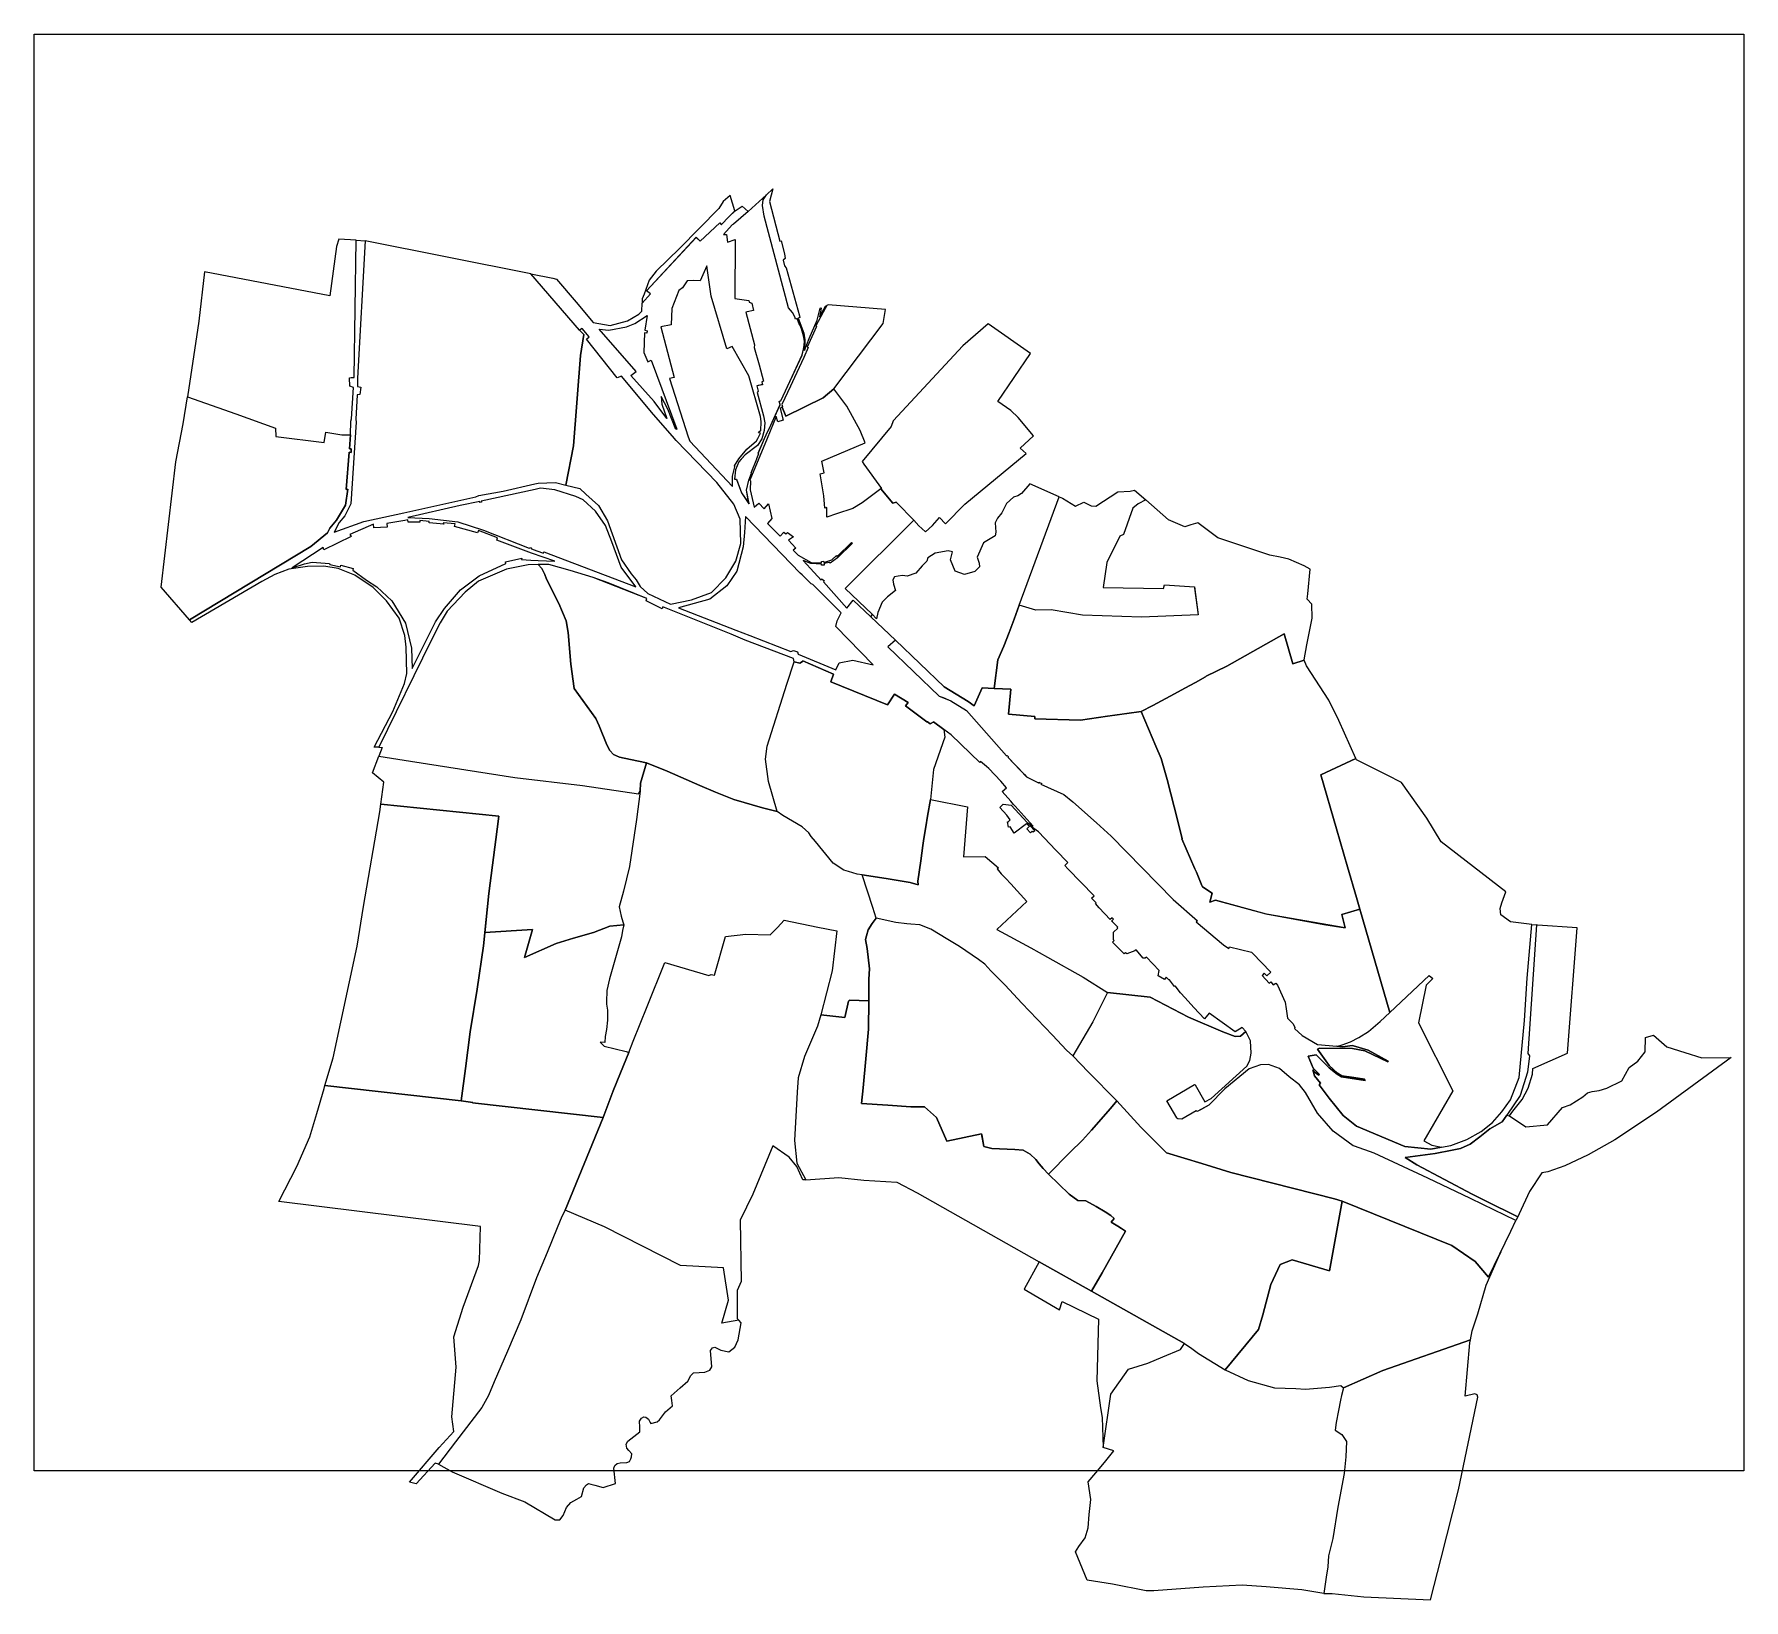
# Model space of a CAD drawing. Header units: metres. Extents: x 2741236 to 2758681, y 6618748 to 6634724.
import ezdxf

# ---------------------------------------------------------------- set-up
doc = ezdxf.new("R2010")
doc.units = ezdxf.units.M
doc.header["$MEASUREMENT"] = 0
doc.layers.add('район', color=6, linetype='Continuous')
picture_1 = doc.add_image_def('image1.jpg', size_in_pixel=(3656, 3072))

msp = doc.modelspace()

# ---------------------------------------------------------------- linework, layer by layer
at = {"layer": 'район', "color": 5}
for points in [[(2748387, 6632922), (2748460, 6632968), (2748520, 6632914), (2748372, 6632785), (2748357, 6632779), (2748270, 6632680), (2748301, 6632679), (2748311, 6632603), (2748387, 6632630), (2748385, 6632026), (2748529, 6632007), (2748533, 6631988), (2748558, 6631979), (2748577, 6631904), (2748512, 6631891), (2748497, 6631887), (2748585, 6631555), (2748581, 6631527), (2748632, 6631350), (2748635, 6631349), (2748679, 6631183), (2748660, 6631177), (2748668, 6631148), (2748609, 6631135), (2748622, 6631081), (2748613, 6631068), (2748678, 6630829), (2748690, 6630759), (2748685, 6630681), (2748661, 6630593), (2748617, 6630527), (2748491, 6630432), (2748425, 6630360), (2748392, 6630278), (2748383, 6630183), (2748402, 6630182), (2748452, 6630045), (2748530, 6629932), (2748505, 6630072), (2748527, 6630173), (2748554, 6630246), (2748553, 6630248), (2748609, 6630390), (2748608, 6630394), (2748631, 6630446), (2748622, 6630447), (2748689, 6630599), (2748722, 6630673), (2748736, 6630696), (2748848, 6630944), (2748839, 6630980), (2748855, 6630983), (2748970, 6631231), (2749073, 6631451), (2749087, 6631510), (2749093, 6631549), (2749097, 6631590), (2749090, 6631628), (2749080, 6631670), (2749065, 6631717), (2749047, 6631758), (2749045, 6631757), (2749022, 6631822), (2749004, 6631816), (2748999, 6631838), (2748975, 6631884), (2748934, 6631932), (2748684, 6632867), (2748669, 6632976), (2748675, 6633035), (2748707, 6633086), (2748772, 6633145), (2748739, 6633017), (2748844, 6632610), (2748858, 6632615), (2748893, 6632482), (2748891, 6632481), (2748900, 6632435), (2748877, 6632417), (2748892, 6632359), (2748908, 6632340), (2749044, 6631850), (2749049, 6631832), (2749031, 6631825), (2749089, 6631672), (2749100, 6631604), (2749097, 6631495), (2749145, 6631620), (2749224, 6631804), (2749249, 6631900), (2749256, 6631929), (2749265, 6631933), (2749261, 6631906), (2749250, 6631841), (2749292, 6631918), (2749310, 6631950), (2749324, 6631956), (2749307, 6631924), (2749287, 6631886), (2749211, 6631747), (2749219, 6631741), (2749124, 6631531), (2749132, 6631525), (2749089, 6631426), (2748993, 6631219), (2748952, 6631132), (2748865, 6630945), (2748873, 6630921), (2748868, 6630917), (2748847, 6630905), (2748880, 6630785), (2748823, 6630768), (2748808, 6630822), (2748714, 6630598), (2748537, 6630172), (2748545, 6630167), (2748540, 6630074), (2748583, 6629897), (2748630, 6629938), (2748685, 6629881), (2748729, 6629931), (2748764, 6629781), (2748717, 6629732), (2748848, 6629603), (2748884, 6629643), (2748905, 6629624), (2748924, 6629638), (2748983, 6629595), (2748934, 6629562), (2749006, 6629478), (2748982, 6629457), (2749031, 6629406), (2749165, 6629334), (2749269, 6629330), (2749268, 6629343), (2749290, 6629347), (2749294, 6629334), (2749376, 6629360), (2749422, 6629404), (2749431, 6629395), (2749577, 6629536), (2749587, 6629529), (2749432, 6629381), (2749357, 6629327), (2749348, 6629333), (2749296, 6629321), (2749298, 6629306), (2749271, 6629307), (2749271, 6629315), (2749161, 6629321), (2749081, 6629353), (2749156, 6629272), (2749265, 6629154), (2749270, 6629167), (2749297, 6629150), (2749290, 6629135), (2749527, 6628868), (2749594, 6628948), (2749773, 6628779), (2750026, 6628539), (2749947, 6628471), (2750471, 6627970), (2750590, 6627922), (2750750, 6627821), (2751158, 6627360), (2751164, 6627365), (2751176, 6627351), (2751171, 6627346), (2751341, 6627168), (2751362, 6627147), (2751489, 6627080), (2751488, 6627093), (2751519, 6627079), (2751509, 6627070), (2751743, 6626965), (2751834, 6626890), (2752075, 6626676), (2752226, 6626541), (2752857, 6625894), (2753107, 6625676), (2753094, 6625667), (2753372, 6625432), (2753427, 6625394), (2753432, 6625410), (2753657, 6625355), (2753669, 6625347), (2753853, 6625153), (2753815, 6625115), (2753785, 6625142), (2753765, 6625119), (2753836, 6625039), (2753854, 6625055), (2753877, 6625023), (2753905, 6625042), (2753921, 6625021), (2754001, 6624846), (2754011, 6624778), (2754024, 6624683), (2754084, 6624627), (2754101, 6624588), (2754095, 6624577), (2754175, 6624506), (2754331, 6624415), (2754528, 6624398), (2754588, 6624392), (2754684, 6624404), (2754697, 6624400), (2754847, 6624358), (2755052, 6624246), (2755048, 6624237), (2754814, 6624349), (2754687, 6624375), (2754350, 6624377), (2754329, 6624367), (2754450, 6624201), (2754536, 6624121), (2754578, 6624096), (2754701, 6624077), (2754811, 6624060), (2754816, 6624048), (2754701, 6624066), (2754574, 6624086), (2754531, 6624111), (2754450, 6624177), (2754317, 6624308), (2754236, 6624297), (2754288, 6624173), (2754349, 6624111), (2754345, 6624103), (2754298, 6624134), (2754283, 6624156), (2754300, 6624095), (2754362, 6624019), (2754346, 6624004), (2754451, 6623867), (2754591, 6623689), (2754707, 6623599), (2754730, 6623581), (2755221, 6623373), (2755488, 6623346), (2755595, 6623367), (2755690, 6623385), (2755853, 6623446), (2756001, 6623527), (2756117, 6623618), (2756210, 6623729), (2756300, 6623851), (2756390, 6624079), (2756442, 6624661), (2756469, 6625093), (2756518, 6625640), (2756567, 6625634), (2756478, 6624324), (2756495, 6624299), (2756475, 6624133), (2756400, 6623894), (2756262, 6623695), (2756214, 6623625), (2756088, 6623555), (2755988, 6623474), (2755890, 6623396), (2755790, 6623354), (2755705, 6623335), (2755533, 6623301), (2755225, 6623263), (2755345, 6623187), (2755910, 6622886), (2756039, 6622822), (2756375, 6622657), (2756356, 6622619), (2756019, 6622781), (2755891, 6622844), (2755455, 6623051), (2754909, 6623306), (2754709, 6623377), (2754696, 6623381), (2754491, 6623531), (2754331, 6623713), (2754208, 6623925), (2754147, 6624002), (2754043, 6624085), (2753942, 6624171), (2753829, 6624211), (2753750, 6624208), (2753634, 6624165), (2753386, 6623963), (2753223, 6623794), (2753102, 6623731), (2753092, 6623736), (2752947, 6623652), (2752904, 6623656), (2752894, 6623662), (2752894, 6623665), (2752792, 6623840), (2753074, 6624006), (2753083, 6624003), (2753182, 6623830), (2753246, 6623863), (2753609, 6624193), (2753640, 6624252), (2753654, 6624326), (2753648, 6624453), (2753603, 6624541), (2753598, 6624546), (2753562, 6624588), (2753562, 6624588), (2753490, 6624545), (2753225, 6624733), (2753177, 6624676), (2753070, 6624792), (2752979, 6624892), (2752933, 6624942), (2752877, 6625013), (2752871, 6625008), (2752819, 6625075), (2752813, 6625073), (2752786, 6625100), (2752769, 6625078), (2752704, 6625114), (2752716, 6625170), (2752586, 6625307), (2752571, 6625294), (2752552, 6625297), (2752480, 6625380), (2752466, 6625369), (2752384, 6625341), (2752373, 6625351), (2752358, 6625339), (2752240, 6625459), (2752257, 6625475), (2752250, 6625482), (2752248, 6625560), (2752293, 6625600), (2752287, 6625607), (2752292, 6625611), (2752238, 6625666), (2752227, 6625673), (2752248, 6625692), (2752234, 6625707), (2752215, 6625690), (2752104, 6625809), (2752064, 6625853), (2752072, 6625861), (2752025, 6625907), (2752052, 6625931), (2751784, 6626206), (2751752, 6626241), (2751782, 6626270), (2751660, 6626399), (2751485, 6626584), (2751400, 6626646), (2751446, 6626596), (2751428, 6626580), (2751419, 6626592), (2751401, 6626574), (2751364, 6626614), (2751392, 6626644), (2751362, 6626665), (2751237, 6626572), (2751194, 6626634), (2751178, 6626633), (2751166, 6626688), (2751173, 6626688), (2751196, 6626706), (2751160, 6626753), (2751162, 6626755), (2751090, 6626832), (2751123, 6626866), (2751206, 6626855), (2751368, 6626681), (2751431, 6626643), (2751244, 6626847), (2751230, 6626862), (2751203, 6626898), (2751113, 6626995), (2751156, 6627032), (2751101, 6627103), (2750976, 6627231), (2750954, 6627250), (2750892, 6627301), (2750885, 6627293), (2750593, 6627575), (2750519, 6627630), (2750414, 6627707), (2750408, 6627702), (2750380, 6627688), (2750350, 6627707), (2750344, 6627707), (2750128, 6627869), (2750155, 6627905), (2750016, 6627989), (2749943, 6627882), (2749366, 6628116), (2749392, 6628192), (2749078, 6628329), (2749074, 6628322), (2749050, 6628304), (2748992, 6628320), (2748992, 6628320), (2748983, 6628354), (2748492, 6628541), (2748348, 6628600), (2747650, 6628880), (2747642, 6628859), (2747480, 6628940), (2747487, 6628967), (2747094, 6629126), (2746938, 6629180), (2746704, 6629250), (2746486, 6629314), (2746429, 6629313), (2746275, 6629309), (2746054, 6629264), (2745771, 6629141), (2745633, 6629029), (2745451, 6628837), (2745378, 6628717), (2745288, 6628536), (2744751, 6627447), (2744704, 6627449), (2744895, 6627813), (2745016, 6628097), (2745038, 6628200), (2745032, 6628469), (2745018, 6628587), (2744960, 6628765), (2744830, 6628943), (2744695, 6629077), (2744509, 6629203), (2744339, 6629271), (2744192, 6629294), (2744024, 6629292), (2743835, 6629264), (2743690, 6629209), (2743559, 6629140), (2742843, 6628720), (2742820, 6628747), (2744059, 6629496), (2744228, 6629636), (2744253, 6629684), (2744320, 6629766), (2744412, 6629918), (2744435, 6630080), (2744419, 6630077), (2744450, 6630460), (2744469, 6630456), (2744469, 6630492), (2744454, 6630493), (2744463, 6630637), (2744468, 6630775), (2744474, 6630799), (2744495, 6631120), (2744455, 6631132), (2744453, 6631216), (2744469, 6631219), (2744502, 6631219), (2744520, 6632621), (2744613, 6632615), (2744536, 6631215), (2744535, 6631128), (2744568, 6631123), (2744557, 6631047), (2744531, 6631044), (2744519, 6630795), (2744522, 6630765), (2744468, 6629933), (2744407, 6629809), (2744349, 6629741), (2744298, 6629641), (2744599, 6629752), (2745006, 6629841), (2745743, 6630003), (2745773, 6630016), (2746020, 6630061), (2746346, 6630134), (2746378, 6630141), (2746556, 6630148), (2746661, 6630122), (2746803, 6630087), (2746865, 6630031), (2746995, 6629914), (2747087, 6629758), (2747230, 6629361), (2747327, 6629218), (2747379, 6629155), (2747420, 6629089), (2747497, 6629016), (2747728, 6628907), (2747943, 6628952), (2748148, 6629026), (2748293, 6629178), (2748397, 6629348), (2748446, 6629528), (2748438, 6629776), (2748376, 6629928), (2748202, 6630148), (2747788, 6630578), (2747750, 6630621), (2747556, 6630844), (2747228, 6631235), (2747185, 6631216), (2746870, 6631612), (2746900, 6631635), (2746828, 6631719), (2746800, 6631702), (2746303, 6632278), (2746528, 6632234), (2746565, 6632225), (2746766, 6631988), (2746941, 6631783), (2747113, 6631750), (2747290, 6631798), (2747406, 6631866), (2747435, 6631899), (2747440, 6631980), (2747524, 6632074), (2747485, 6632105), (2747990, 6632651), (2748030, 6632611), (2748233, 6632799), (2748249, 6632781), (2748324, 6632860), (2748387, 6632922)], [(2752578, 6629971), (2752501, 6629933), (2752446, 6629887), (2752352, 6629618), (2752315, 6629603), (2752181, 6629332), (2752142, 6629076), (2752759, 6629066), (2752768, 6629106), (2753076, 6629086), (2753112, 6628798), (2752534, 6628774), (2751932, 6628795), (2751614, 6628849), (2751456, 6628848), (2751287, 6628899), (2751234, 6628756), (2751183, 6628617), (2751129, 6628479), (2751068, 6628340), (2751033, 6628048), (2751202, 6628041), (2751178, 6627784), (2751448, 6627763), (2751447, 6627738), (2751914, 6627724), (2752187, 6627765), (2752533, 6627811), (2752650, 6627873), (2752871, 6627991), (2752978, 6628051), (2753086, 6628109), (2753187, 6628165), (2753195, 6628173), (2753407, 6628274), (2753990, 6628606), (2754080, 6628298), (2754196, 6628337), (2754195, 6628339), (2754223, 6628493), (2754277, 6628764), (2754273, 6628908), (2754226, 6628958), (2754233, 6629014), (2754255, 6629266), (2754193, 6629299), (2754038, 6629368), (2753950, 6629388), (2753844, 6629409), (2753314, 6629586), (2753111, 6629737), (2753038, 6629716), (2752977, 6629698), (2752811, 6629767), (2752578, 6629971)], [(2754537, 6624399), (2754584, 6624411), (2754667, 6624443), (2754751, 6624487), (2754850, 6624548), (2754969, 6624648), (2755069, 6624742), (2754761, 6625795), (2754578, 6625740), (2754612, 6625605), (2753810, 6625746), (2753291, 6625887), (2753231, 6625866), (2753255, 6625960), (2753158, 6626024), (2753152, 6626038), (2753096, 6626172), (2753080, 6626208), (2752945, 6626512), (2752950, 6626514), (2752904, 6626693), (2752796, 6627119), (2752734, 6627334), (2752682, 6627459), (2752533, 6627811), (2752215, 6627769), (2752187, 6627765), (2751914, 6627724), (2751447, 6627738), (2751448, 6627763), (2751178, 6627784), (2751202, 6628041), (2751033, 6628048), (2750909, 6628055), (2750828, 6627869), (2750765, 6627914), (2750522, 6628065), (2750026, 6628539), (2749947, 6628471), (2750471, 6627970), (2750510, 6627955), (2750590, 6627922), (2750750, 6627821), (2751158, 6627360), (2751164, 6627365), (2751176, 6627351), (2751171, 6627346), (2751362, 6627147), (2751489, 6627080), (2751488, 6627093), (2751519, 6627079), (2751509, 6627070), (2751743, 6626965), (2751834, 6626890), (2752075, 6626676), (2752226, 6626541), (2752857, 6625894), (2753107, 6625676), (2753094, 6625667), (2753372, 6625432), (2753427, 6625394), (2753432, 6625410), (2753657, 6625355), (2753669, 6625347), (2753853, 6625153), (2753815, 6625115), (2753785, 6625142), (2753765, 6625119), (2753836, 6625039), (2753854, 6625055), (2753877, 6625023), (2753905, 6625042), (2753921, 6625021), (2754001, 6624846), (2754011, 6624778), (2754024, 6624683), (2754084, 6624627), (2754101, 6624588), (2754095, 6624577), (2754175, 6624506), (2754331, 6624415), (2754528, 6624398)], [(2750519, 6627630), (2750528, 6627552), (2750411, 6627219), (2750381, 6626913), (2750758, 6626838), (2750718, 6626330), (2750940, 6626332), (2750940, 6626332), (2751076, 6626217), (2751062, 6626206), (2751104, 6626155), (2751151, 6626110), (2751151, 6626110), (2751200, 6626054), (2751366, 6625872), (2751059, 6625587), (2751404, 6625402), (2751577, 6625307), (2751939, 6625102), (2751939, 6625102), (2752189, 6624945), (2752624, 6624899), (2753013, 6624694), (2753366, 6624545), (2753490, 6624495), (2753546, 6624499), (2753598, 6624546), (2753562, 6624588), (2753562, 6624588), (2753490, 6624545), (2753225, 6624733), (2753177, 6624676), (2753070, 6624792), (2752979, 6624892), (2752933, 6624942), (2752877, 6625013), (2752871, 6625008), (2752819, 6625075), (2752813, 6625073), (2752786, 6625100), (2752769, 6625078), (2752704, 6625114), (2752716, 6625170), (2752586, 6625307), (2752571, 6625294), (2752552, 6625297), (2752480, 6625380), (2752466, 6625369), (2752384, 6625341), (2752373, 6625351), (2752358, 6625339), (2752240, 6625459), (2752257, 6625475), (2752250, 6625482), (2752248, 6625560), (2752293, 6625600), (2752287, 6625607), (2752292, 6625611), (2752238, 6625666), (2752227, 6625673), (2752248, 6625692), (2752234, 6625707), (2752215, 6625690), (2752104, 6625809), (2752064, 6625853), (2752072, 6625861), (2752025, 6625907), (2752052, 6625931), (2751784, 6626206), (2751752, 6626241), (2751782, 6626270), (2751660, 6626399), (2751485, 6626584), (2751400, 6626646), (2751446, 6626596), (2751428, 6626580), (2751419, 6626592), (2751401, 6626574), (2751364, 6626614), (2751392, 6626644), (2751362, 6626665), (2751237, 6626572), (2751194, 6626634), (2751178, 6626633), (2751166, 6626688), (2751173, 6626688), (2751196, 6626706), (2751160, 6626753), (2751162, 6626755), (2751090, 6626832), (2751123, 6626866), (2751206, 6626855), (2751368, 6626681), (2751431, 6626643), (2751244, 6626847), (2751230, 6626862), (2751203, 6626898), (2751113, 6626995), (2751156, 6627032), (2751101, 6627103), (2750976, 6627231), (2750954, 6627250), (2750892, 6627301), (2750885, 6627293), (2750593, 6627575), (2750519, 6627630)]]:
    msp.add_lwpolyline(points, close=True, dxfattribs=at)
for points in [[(2747440, 6631979), (2747524, 6632073), (2747485, 6632104), (2747990, 6632650), (2748030, 6632611), (2748232, 6632798), (2748246, 6632783), (2748249, 6632780), (2748324, 6632860), (2748386, 6632922), (2748336, 6633079), (2748267, 6633018), (2748222, 6632944), (2747824, 6632540), (2747581, 6632305), (2747512, 6632215), (2747459, 6632070), (2747441, 6632022), (2747440, 6631980)], [(2748707, 6633085), (2748520, 6632914), (2748372, 6632784), (2748357, 6632778), (2748270, 6632679), (2748301, 6632679), (2748311, 6632602), (2748387, 6632629), (2748385, 6632025), (2748529, 6632006), (2748533, 6631988), (2748557, 6631978), (2748577, 6631904), (2748512, 6631890), (2748497, 6631886), (2748585, 6631554), (2748581, 6631527), (2748632, 6631350), (2748635, 6631349), (2748678, 6631182), (2748660, 6631176), (2748668, 6631147), (2748609, 6631134), (2748622, 6631080), (2748613, 6631067), (2748678, 6630828), (2748690, 6630758), (2748685, 6630681), (2748661, 6630593), (2748617, 6630526), (2748491, 6630431), (2748449, 6630386), (2748425, 6630359), (2748392, 6630277), (2748383, 6630183), (2748402, 6630181), (2748452, 6630044), (2748529, 6629931), (2748505, 6630071), (2748527, 6630172), (2748554, 6630246), (2748553, 6630247), (2748609, 6630389), (2748608, 6630394), (2748631, 6630445), (2748622, 6630446), (2748689, 6630598), (2748722, 6630673), (2748736, 6630696), (2748848, 6630943), (2748839, 6630979), (2748855, 6630983), (2749073, 6631450), (2749087, 6631510), (2749093, 6631548), (2749097, 6631589), (2749090, 6631627), (2749080, 6631669), (2749065, 6631716), (2749047, 6631757), (2749045, 6631757), (2749021, 6631821), (2749004, 6631816), (2748999, 6631838), (2748975, 6631883), (2748934, 6631931), (2748684, 6632866), (2748669, 6632975), (2748675, 6633035), (2748707, 6633085)], [(2742799, 6631022), (2743294, 6630849), (2743697, 6630702), (2743702, 6630620), (2744194, 6630558), (2744212, 6630661), (2744375, 6630636), (2744463, 6630637), (2744468, 6630775), (2744474, 6630799), (2744495, 6631120), (2744455, 6631132), (2744453, 6631216), (2744469, 6631219), (2744502, 6631219), (2744520, 6632621), (2744344, 6632632), (2744320, 6632558), (2744252, 6632054), (2742972, 6632298), (2742915, 6631796), (2742799, 6631022)], [(2744613, 6632615), (2744536, 6631215), (2744535, 6631128), (2744568, 6631123), (2744557, 6631047), (2744531, 6631044), (2744519, 6630795), (2744522, 6630765), (2744468, 6629933), (2744407, 6629809), (2744349, 6629741), (2744298, 6629641), (2744599, 6629752), (2745006, 6629841), (2745743, 6630003), (2745773, 6630016), (2746020, 6630061), (2746346, 6630134), (2746378, 6630141), (2746556, 6630148), (2746661, 6630122), (2746740, 6630523), (2746812, 6631444), (2746845, 6631658), (2746800, 6631702), (2746303, 6632278), (2744613, 6632615), (2744613, 6632615)], [(2748363, 6630109), (2748362, 6630215), (2748385, 6630310), (2748381, 6630320), (2748426, 6630389), (2748507, 6630490), (2748605, 6630573), (2748619, 6630599), (2748648, 6630654), (2748628, 6630655), (2748639, 6630674), (2748651, 6630676), (2748654, 6630771), (2748647, 6630821), (2748528, 6631237), (2748359, 6631537), (2748305, 6631514), (2748142, 6632051), (2748098, 6632361), (2748031, 6632208), (2747965, 6632209), (2747898, 6632208), (2747852, 6632134), (2747814, 6632107), (2747743, 6631926), (2747735, 6631757), (2747629, 6631739), (2747765, 6631219), (2747718, 6631209), (2747910, 6630616), (2747925, 6630570), (2748363, 6630109)], [(2748865, 6630945), (2748873, 6630921), (2748868, 6630917), (2748905, 6630825), (2749285, 6631013), (2749397, 6631106), (2749898, 6631772), (2749921, 6631915), (2749336, 6631961), (2749324, 6631956), (2749287, 6631886), (2749211, 6631747), (2749219, 6631741), (2749124, 6631531), (2749132, 6631525), (2749089, 6631426), (2748993, 6631219), (2748952, 6631132), (2748865, 6630945)], [(2746661, 6630122), (2746803, 6630087), (2746865, 6630031), (2746995, 6629914), (2747087, 6629758), (2747230, 6629361), (2747327, 6629218), (2747379, 6629155), (2747420, 6629089), (2747497, 6629016), (2747728, 6628907), (2747943, 6628952), (2748148, 6629026), (2748293, 6629178), (2748397, 6629348), (2748446, 6629528), (2748438, 6629776), (2748376, 6629928), (2748202, 6630148), (2747788, 6630578), (2747750, 6630621), (2747556, 6630844), (2747228, 6631235), (2747185, 6631216), (2746870, 6631612), (2746900, 6631635), (2746828, 6631719), (2746800, 6631702), (2746845, 6631658), (2746812, 6631444), (2746740, 6630523), (2746661, 6630122)], [(2747002, 6631715), (2747099, 6631702), (2747280, 6631737), (2747366, 6631771), (2747491, 6631853), (2747466, 6631703), (2747492, 6631696), (2747488, 6631673), (2747463, 6631677), (2747456, 6631475), (2747496, 6631379), (2747533, 6631398), (2747793, 6630694), (2747783, 6630689), (2747702, 6630897), (2747633, 6631027), (2747640, 6630950), (2747692, 6630802), (2747561, 6630976), (2747325, 6631240), (2747378, 6631281), (2747002, 6631715)], [(2749683, 6630363), (2749703, 6630335), (2749882, 6630089), (2749876, 6630084), (2749997, 6629938), (2750031, 6629950), (2750037, 6629940), (2750210, 6629764), (2750264, 6629708), (2750292, 6629679), (2750331, 6629647), (2750403, 6629711), (2750473, 6629792), (2750535, 6629726), (2750732, 6629927), (2751359, 6630444), (2751295, 6630499), (2751432, 6630625), (2751277, 6630811), (2751202, 6630884), (2751068, 6630975), (2751401, 6631467), (2750969, 6631769), (2750710, 6631543), (2750000, 6630778), (2749982, 6630721), (2749683, 6630363)], [(2742820, 6628747), (2742532, 6629081), (2742680, 6630360), (2742757, 6630747), (2742799, 6631022), (2743294, 6630849), (2743697, 6630702), (2743702, 6630620), (2744194, 6630558), (2744212, 6630661), (2744375, 6630636), (2744463, 6630637), (2744454, 6630493), (2744469, 6630492), (2744469, 6630456), (2744450, 6630460), (2744419, 6630077), (2744435, 6630080), (2744412, 6629918), (2744320, 6629766), (2744253, 6629684), (2744228, 6629636), (2744059, 6629496), (2742820, 6628747)], [(2749397, 6631106), (2749285, 6631013), (2748905, 6630825), (2748868, 6630917), (2748847, 6630905), (2748880, 6630785), (2748823, 6630768), (2748808, 6630822), (2748714, 6630598), (2748537, 6630172), (2748545, 6630167), (2748540, 6630074), (2748583, 6629897), (2748630, 6629938), (2748685, 6629881), (2748729, 6629931), (2748764, 6629781), (2748717, 6629732), (2748848, 6629603), (2748884, 6629643), (2748905, 6629624), (2748924, 6629638), (2748983, 6629595), (2748934, 6629562), (2749006, 6629478), (2748982, 6629457), (2749031, 6629406), (2749165, 6629334), (2749269, 6629330), (2749268, 6629343), (2749290, 6629347), (2749294, 6629334), (2749376, 6629360), (2749422, 6629404), (2749431, 6629395), (2749577, 6629536), (2749587, 6629529), (2749432, 6629381), (2749357, 6629327), (2749348, 6629333), (2749296, 6629321), (2749298, 6629306), (2749271, 6629307), (2749271, 6629315), (2749161, 6629321), (2749081, 6629353), (2749156, 6629272), (2749265, 6629154), (2749270, 6629167), (2749297, 6629150), (2749290, 6629135), (2749527, 6628868), (2749594, 6628948), (2749773, 6628779), (2749775, 6628783), (2749785, 6628805), (2749511, 6629069), (2750210, 6629764), (2750037, 6629940), (2750031, 6629950), (2749997, 6629938), (2749876, 6630084), (2749685, 6629940), (2749590, 6629884), (2749422, 6629828), (2749325, 6629795), (2749323, 6629894), (2749302, 6629888), (2749293, 6630013), (2749255, 6630238), (2749298, 6630247), (2749272, 6630368), (2749716, 6630553), (2749664, 6630678), (2749528, 6630927), (2749397, 6631106)], [(2751696, 6630003), (2751397, 6630135), (2751310, 6630037), (2751273, 6630013), (2751227, 6629999), (2751158, 6629936), (2751110, 6629838), (2751066, 6629786), (2751043, 6629737), (2751049, 6629641), (2751042, 6629605), (2750924, 6629535), (2750859, 6629386), (2750880, 6629326), (2750881, 6629289), (2750833, 6629241), (2750730, 6629212), (2750635, 6629244), (2750587, 6629360), (2750606, 6629441), (2750562, 6629453), (2750431, 6629428), (2750355, 6629382), (2750344, 6629346), (2750298, 6629298), (2750232, 6629223), (2750144, 6629193), (2750097, 6629199), (2750053, 6629193), (2750015, 6629186), (2749997, 6629155), (2750003, 6629112), (2750023, 6629046), (2749944, 6628983), (2749889, 6628928), (2749845, 6628822), (2749832, 6628759), (2749785, 6628805), (2749775, 6628783), (2749773, 6628779), (2750026, 6628539), (2750522, 6628065), (2750765, 6627914), (2750828, 6627869), (2750909, 6628055), (2751033, 6628048), (2751068, 6628340), (2751129, 6628479), (2751183, 6628617), (2751234, 6628756), (2751287, 6628899), (2751696, 6630003)], [(2745049, 6629793), (2745265, 6629781), (2745557, 6629748), (2745822, 6629664), (2746288, 6629480), (2746300, 6629486), (2746310, 6629472), (2746366, 6629451), (2746433, 6629427), (2746437, 6629442), (2747375, 6629085), (2747224, 6629285), (2747130, 6629544), (2747065, 6629710), (2746965, 6629856), (2746838, 6629973), (2746762, 6630006), (2746549, 6630075), (2746402, 6630090), (2746348, 6630078), (2745798, 6629959), (2745800, 6629948), (2745784, 6629944), (2745782, 6629956), (2745582, 6629913), (2745049, 6629793)], [(2751696, 6630003), (2751728, 6629989), (2751863, 6629909), (2751946, 6629950), (2752022, 6629911), (2752070, 6629909), (2752292, 6630054), (2752418, 6630060), (2752464, 6630071), (2752578, 6629971), (2752501, 6629933), (2752446, 6629887), (2752352, 6629618), (2752315, 6629603), (2752181, 6629332), (2752142, 6629076), (2752759, 6629066), (2752768, 6629106), (2753076, 6629086), (2753076, 6629070), (2753112, 6628798), (2752534, 6628774), (2751932, 6628795), (2751614, 6628849), (2751456, 6628848), (2751287, 6628899), (2751696, 6630003)], [(2748494, 6629801), (2748483, 6629640), (2748469, 6629494), (2748405, 6629246), (2748305, 6629095), (2748130, 6628960), (2747809, 6628869), (2748395, 6628641), (2748537, 6628587), (2748958, 6628423), (2748985, 6628435), (2749023, 6628421), (2749030, 6628398), (2749417, 6628236), (2749449, 6628309), (2749590, 6628335), (2749797, 6628289), (2749415, 6628680), (2749431, 6628736), (2749469, 6628819), (2749180, 6629109), (2749164, 6629115), (2749130, 6629148), (2749071, 6629206), (2749052, 6629224), (2748494, 6629801)], [(2745092, 6628251), (2745331, 6628729), (2745423, 6628862), (2745585, 6629054), (2745776, 6629196), (2746050, 6629323), (2746044, 6629338), (2746211, 6629376), (2746208, 6629363), (2746305, 6629356), (2746379, 6629354), (2746549, 6629348), (2746311, 6629428), (2745955, 6629562), (2745962, 6629583), (2745769, 6629658), (2745761, 6629637), (2745525, 6629699), (2745532, 6629726), (2745410, 6629739), (2745416, 6629723), (2745265, 6629737), (2745265, 6629751), (2745171, 6629761), (2745170, 6629744), (2745052, 6629746), (2745048, 6629767), (2745017, 6629762), (2744835, 6629732), (2744837, 6629692), (2744701, 6629685), (2744699, 6629723), (2744457, 6629619), (2744469, 6629597), (2744190, 6629461), (2744185, 6629486), (2743869, 6629279), (2743995, 6629320), (2744071, 6629337), (2744249, 6629324), (2744252, 6629313), (2744360, 6629289), (2744365, 6629304), (2744492, 6629271), (2744486, 6629253), (2744628, 6629153), (2744733, 6629086), (2744884, 6628940), (2745024, 6628715), (2745085, 6628459), (2745092, 6628251)], [(2745378, 6628717), (2745288, 6628536), (2744751, 6627447), (2744788, 6627445), (2744753, 6627355), (2745075, 6627304), (2746140, 6627139), (2746830, 6627056), (2747403, 6626972), (2747420, 6626998), (2747421, 6627081), (2747484, 6627290), (2747319, 6627321), (2747209, 6627347), (2747146, 6627373), (2747108, 6627413), (2747079, 6627471), (2747001, 6627666), (2746967, 6627740), (2746746, 6628046), (2746713, 6628295), (2746683, 6628618), (2746664, 6628739), (2746588, 6628916), (2746463, 6629163), (2746447, 6629209), (2746417, 6629271), (2746379, 6629313), (2746275, 6629309), (2746054, 6629264), (2745771, 6629141), (2745633, 6629029), (2745451, 6628837), (2745378, 6628717)], [(2746379, 6629313), (2746417, 6629271), (2746447, 6629209), (2746463, 6629163), (2746588, 6628916), (2746664, 6628739), (2746683, 6628618), (2746713, 6628295), (2746746, 6628046), (2746967, 6627740), (2747001, 6627666), (2747079, 6627471), (2747108, 6627413), (2747146, 6627373), (2747209, 6627347), (2747319, 6627321), (2747484, 6627290), (2747694, 6627202), (2748028, 6627056), (2748188, 6626988), (2748375, 6626913), (2748669, 6626829), (2748818, 6626791), (2748727, 6627097), (2748697, 6627325), (2748715, 6627457), (2748915, 6628093), (2748992, 6628320), (2748992, 6628320), (2748983, 6628354), (2748492, 6628541), (2748348, 6628600), (2747650, 6628880), (2747642, 6628859), (2747480, 6628940), (2747487, 6628967), (2746938, 6629180), (2746704, 6629250), (2746486, 6629314), (2746379, 6629313)], [(2754196, 6628337), (2754080, 6628298), (2753990, 6628606), (2753407, 6628274), (2753195, 6628173), (2753187, 6628165), (2753086, 6628109), (2752978, 6628051), (2752871, 6627991), (2752650, 6627873), (2752533, 6627811), (2752682, 6627459), (2752734, 6627334), (2752796, 6627119), (2752904, 6626693), (2752950, 6626514), (2752945, 6626512), (2753080, 6626208), (2753096, 6626172), (2753152, 6626038), (2753158, 6626024), (2753255, 6625960), (2753231, 6625866), (2753291, 6625887), (2753803, 6625748), (2754395, 6625638), (2754612, 6625605), (2754578, 6625740), (2754761, 6625795), (2754727, 6625915), (2754637, 6626227), (2754524, 6626616), (2754364, 6627165), (2754723, 6627333), (2754549, 6627721), (2754448, 6627928), (2754220, 6628280), (2754196, 6628337), (2754196, 6628337)], [(2748992, 6628320), (2749050, 6628304), (2749074, 6628322), (2749078, 6628329), (2749392, 6628192), (2749366, 6628116), (2749943, 6627882), (2750016, 6627989), (2750155, 6627905), (2750128, 6627869), (2750318, 6627727), (2750344, 6627707), (2750350, 6627707), (2750380, 6627688), (2750408, 6627702), (2750414, 6627707), (2750519, 6627630), (2750528, 6627552), (2750411, 6627219), (2750381, 6626913), (2750350, 6626746), (2750333, 6626637), (2750315, 6626516), (2750304, 6626445), (2750284, 6626288), (2750253, 6626080), (2750257, 6626044), (2750233, 6626049), (2750173, 6626069), (2749931, 6626107), (2749684, 6626145), (2749634, 6626152), (2749545, 6626181), (2749497, 6626195), (2749388, 6626266), (2749209, 6626485), (2749163, 6626538), (2749141, 6626574), (2749072, 6626635), (2748875, 6626751), (2748818, 6626791), (2748727, 6627097), (2748697, 6627325), (2748715, 6627457), (2748915, 6628093), (2748915, 6628093), (2748992, 6628320)], [(2744753, 6627355), (2745075, 6627304), (2746140, 6627139), (2746830, 6627056), (2747403, 6626972), (2747420, 6626998), (2747383, 6626709), (2747309, 6626231), (2747309, 6626231), (2747250, 6625980), (2747206, 6625820), (2747224, 6625725), (2747242, 6625667), (2747253, 6625634), (2747253, 6625634), (2747110, 6625622), (2746944, 6625559), (2746738, 6625499), (2746561, 6625445), (2746240, 6625301), (2746320, 6625587), (2745835, 6625556), (2745875, 6625954), (2745961, 6626612), (2745976, 6626746), (2744774, 6626866), (2744803, 6627090), (2744687, 6627185), (2744753, 6627355)], [(2747484, 6627290), (2747421, 6627081), (2747420, 6626998), (2747383, 6626709), (2747309, 6626231), (2747250, 6625980), (2747206, 6625820), (2747224, 6625725), (2747242, 6625667), (2747253, 6625634), (2747239, 6625577), (2747227, 6625512), (2747105, 6625083), (2747079, 6624964), (2747075, 6624849), (2747076, 6624827), (2747087, 6624766), (2747087, 6624662), (2747074, 6624567), (2747063, 6624496), (2747057, 6624436), (2747011, 6624439), (2747051, 6624396), (2747276, 6624342), (2747303, 6624334), (2747347, 6624447), (2747491, 6624801), (2747670, 6625250), (2748119, 6625120), (2748143, 6625128), (2748179, 6625123), (2748289, 6625515), (2748496, 6625541), (2748747, 6625535), (2748820, 6625608), (2748887, 6625683), (2749233, 6625613), (2749426, 6625575), (2749380, 6625167), (2749262, 6624716), (2749506, 6624691), (2749544, 6624857), (2749555, 6624866), (2749754, 6624860), (2749752, 6624893), (2749751, 6625082), (2749759, 6625188), (2749736, 6625395), (2749719, 6625485), (2749728, 6625523), (2749746, 6625584), (2749785, 6625649), (2749827, 6625704), (2749792, 6625811), (2749684, 6626145), (2749634, 6626152), (2749545, 6626181), (2749497, 6626195), (2749388, 6626266), (2749209, 6626485), (2749163, 6626538), (2749141, 6626574), (2749072, 6626635), (2748875, 6626751), (2748818, 6626791), (2748669, 6626829), (2748375, 6626913), (2748188, 6626988), (2748028, 6627056), (2747694, 6627202), (2747484, 6627290)], [(2754723, 6627333), (2754364, 6627165), (2754524, 6626616), (2754637, 6626227), (2754727, 6625915), (2754761, 6625795), (2755069, 6624742), (2755469, 6625118), (2755508, 6625087), (2755441, 6625019), (2755361, 6624636), (2755713, 6623942), (2755415, 6623431), (2755497, 6623387), (2755595, 6623367), (2755690, 6623385), (2755853, 6623446), (2756001, 6623527), (2756117, 6623618), (2756210, 6623729), (2756300, 6623851), (2756390, 6624079), (2756442, 6624661), (2756469, 6625093), (2756518, 6625640), (2756300, 6625666), (2756201, 6625739), (2756195, 6625802), (2756212, 6625861), (2756253, 6625972), (2755593, 6626481), (2755445, 6626725), (2755189, 6627087), (2755040, 6627162), (2754857, 6627254), (2754730, 6627318), (2754723, 6627333)], [(2745709, 6623820), (2745710, 6623824), (2745592, 6623838), (2744202, 6623997), (2744287, 6624279), (2744532, 6625418), (2744596, 6625824), (2744764, 6626787), (2744774, 6626866), (2745976, 6626746), (2745961, 6626612), (2745875, 6625954), (2745822, 6625420), (2745756, 6624978), (2745684, 6624545), (2745637, 6624169), (2745592, 6623838)], [(2752189, 6624945), (2752037, 6624647), (2751834, 6624300), (2751769, 6624356), (2751627, 6624510), (2751314, 6624837), (2751142, 6625020), (2751142, 6625020), (2750996, 6625166), (2750936, 6625235), (2750872, 6625281), (2750677, 6625414), (2750557, 6625485), (2750386, 6625592), (2750273, 6625636), (2750180, 6625644), (2750139, 6625647), (2750028, 6625659), (2749827, 6625704), (2749792, 6625811), (2749684, 6626145), (2749931, 6626107), (2750173, 6626069), (2750233, 6626049), (2750257, 6626044), (2750253, 6626080), (2750284, 6626288), (2750304, 6626445), (2750315, 6626516), (2750333, 6626637), (2750350, 6626746), (2750381, 6626913), (2750758, 6626838), (2750718, 6626330), (2750940, 6626332), (2750940, 6626332), (2751076, 6626217), (2751062, 6626206), (2751104, 6626155), (2751151, 6626110), (2751151, 6626110), (2751200, 6626054), (2751366, 6625872), (2751059, 6625587), (2751404, 6625402), (2751577, 6625307), (2751939, 6625102), (2751939, 6625102), (2752189, 6624945)], [(2745592, 6623838), (2745637, 6624169), (2745684, 6624545), (2745756, 6624978), (2745822, 6625420), (2745835, 6625556), (2746320, 6625587), (2746240, 6625301), (2746561, 6625445), (2746738, 6625499), (2746944, 6625559), (2746944, 6625559), (2747110, 6625622), (2747253, 6625634), (2747253, 6625634), (2747239, 6625577), (2747227, 6625512), (2747105, 6625083), (2747079, 6624964), (2747075, 6624849), (2747076, 6624827), (2747087, 6624766), (2747087, 6624662), (2747074, 6624567), (2747063, 6624496), (2747057, 6624436), (2747011, 6624439), (2747051, 6624396), (2747276, 6624342), (2747303, 6624334), (2747303, 6624334), (2747217, 6624126), (2747145, 6623942), (2747042, 6623668), (2745709, 6623820)], [(2748427, 6621601), (2748254, 6621570), (2748320, 6621806), (2748268, 6622136), (2747831, 6622159), (2747055, 6622554), (2746655, 6622724), (2747042, 6623668), (2747145, 6623942), (2747217, 6624126), (2747303, 6624334), (2747303, 6624334), (2747347, 6624447), (2747491, 6624801), (2747670, 6625250), (2748119, 6625120), (2748143, 6625128), (2748179, 6625123), (2748289, 6625515), (2748496, 6625541), (2748747, 6625535), (2748820, 6625608), (2748887, 6625683), (2749233, 6625613), (2749426, 6625575), (2749380, 6625167), (2749262, 6624716), (2749230, 6624602), (2749095, 6624293), (2749032, 6624075), (2749021, 6623928), (2748993, 6623435), (2749019, 6623202), (2749110, 6623034), (2749078, 6623032), (2749017, 6623171), (2748938, 6623264), (2748773, 6623380), (2748570, 6622889), (2748441, 6622622), (2748450, 6621995), (2748410, 6621904), (2748409, 6621619), (2748427, 6621601)], [(2749827, 6625704), (2749785, 6625649), (2749746, 6625584), (2749728, 6625523), (2749719, 6625485), (2749736, 6625395), (2749759, 6625188), (2749751, 6625082), (2749752, 6624893), (2749754, 6624860), (2749748, 6624571), (2749721, 6624268), (2749693, 6623971), (2749678, 6623813), (2749946, 6623794), (2750182, 6623777), (2750320, 6623778), (2750320, 6623778), (2750442, 6623671), (2750547, 6623428), (2750903, 6623504), (2750906, 6623495), (2750925, 6623374), (2751006, 6623355), (2751241, 6623343), (2751328, 6623336), (2751400, 6623297), (2751458, 6623240), (2751491, 6623196), (2751532, 6623150), (2751587, 6623090), (2751803, 6623314), (2751934, 6623440), (2752023, 6623539), (2752220, 6623760), (2752284, 6623838), (2751993, 6624133), (2751834, 6624300), (2751769, 6624356), (2751627, 6624510), (2751314, 6624837), (2751142, 6625020), (2750996, 6625166), (2750936, 6625235), (2750872, 6625281), (2750677, 6625414), (2750557, 6625485), (2750386, 6625592), (2750273, 6625636), (2750180, 6625644), (2750139, 6625647), (2750028, 6625659), (2749827, 6625704)], [(2756567, 6625634), (2756478, 6624324), (2756495, 6624299), (2756475, 6624133), (2756400, 6623894), (2756262, 6623695), (2756289, 6623685), (2756323, 6623733), (2756420, 6623854), (2756480, 6623968), (2756523, 6624113), (2756528, 6624170), (2756882, 6624326), (2756980, 6625606), (2756574, 6625633), (2756567, 6625634)], [(2755595, 6623367), (2755488, 6623346), (2755221, 6623373), (2754730, 6623581), (2754591, 6623689), (2754451, 6623867), (2754346, 6624004), (2754362, 6624019), (2754300, 6624095), (2754283, 6624156), (2754298, 6624134), (2754345, 6624103), (2754349, 6624111), (2754288, 6624173), (2754236, 6624297), (2754317, 6624308), (2754450, 6624177), (2754531, 6624111), (2754574, 6624086), (2754816, 6624048), (2754811, 6624060), (2754701, 6624077), (2754578, 6624096), (2754536, 6624121), (2754450, 6624201), (2754329, 6624367), (2754350, 6624377), (2754687, 6624375), (2754814, 6624349), (2755048, 6624237), (2755052, 6624246), (2754847, 6624358), (2754697, 6624400), (2754684, 6624404), (2754588, 6624392), (2754528, 6624398), (2754537, 6624399), (2754584, 6624411), (2754667, 6624443), (2754751, 6624487), (2754850, 6624548), (2754969, 6624648), (2755069, 6624742), (2755469, 6625118), (2755508, 6625087), (2755441, 6625019), (2755361, 6624636), (2755713, 6623942), (2755415, 6623431), (2755497, 6623387), (2755595, 6623367)], [(2753598, 6624546), (2753546, 6624499), (2753490, 6624495), (2753366, 6624545), (2753013, 6624694), (2752624, 6624899), (2752189, 6624945), (2752037, 6624647), (2751834, 6624300), (2751993, 6624133), (2752284, 6623838), (2752528, 6623572), (2752790, 6623309), (2753150, 6623200), (2753447, 6623110), (2754503, 6622839), (2754581, 6622816), (2755703, 6622364), (2755940, 6622201), (2756076, 6622042), (2756303, 6622511), (2756356, 6622619), (2756019, 6622781), (2755891, 6622844), (2755455, 6623051), (2754909, 6623306), (2754709, 6623377), (2754696, 6623381), (2754491, 6623531), (2754331, 6623713), (2754208, 6623925), (2754147, 6624002), (2754043, 6624085), (2753942, 6624171), (2753829, 6624211), (2753750, 6624208), (2753634, 6624165), (2753386, 6623963), (2753223, 6623794), (2753137, 6623749), (2753102, 6623731), (2753092, 6623736), (2752947, 6623652), (2752904, 6623656), (2752894, 6623662), (2752894, 6623665), (2752792, 6623840), (2753074, 6624006), (2753083, 6624003), (2753182, 6623830), (2753246, 6623863), (2753609, 6624193), (2753640, 6624252), (2753654, 6624326), (2753648, 6624453), (2753603, 6624541), (2753598, 6624546)], [(2749110, 6623034), (2749446, 6623058), (2749701, 6623030), (2750038, 6623009), (2750247, 6622902), (2751490, 6622196), (2752026, 6621897), (2752134, 6622086), (2752371, 6622509), (2752330, 6622538), (2752330, 6622538), (2752293, 6622562), (2752225, 6622602), (2752255, 6622640), (2752223, 6622669), (2752163, 6622708), (2752071, 6622763), (2751968, 6622821), (2751885, 6622822), (2751798, 6622889), (2751587, 6623090), (2751532, 6623150), (2751491, 6623196), (2751458, 6623240), (2751400, 6623297), (2751328, 6623336), (2751241, 6623343), (2751006, 6623355), (2750925, 6623374), (2750903, 6623504), (2750547, 6623428), (2750442, 6623671), (2750320, 6623778), (2750320, 6623778), (2750182, 6623777), (2749946, 6623794), (2749678, 6623813), (2749693, 6623971), (2749721, 6624268), (2749748, 6624571), (2749754, 6624860), (2749555, 6624866), (2749544, 6624857), (2749506, 6624691), (2749262, 6624716), (2749230, 6624602), (2749095, 6624293), (2749032, 6624075), (2749021, 6623928), (2748993, 6623435), (2749019, 6623202), (2749110, 6623034)], [(2756375, 6622657), (2756039, 6622822), (2755910, 6622886), (2755345, 6623187), (2755225, 6623263), (2755533, 6623301), (2755705, 6623335), (2755790, 6623354), (2755890, 6623396), (2755988, 6623474), (2756088, 6623555), (2756214, 6623625), (2756262, 6623695), (2756289, 6623685), (2756458, 6623573), (2756679, 6623595), (2756832, 6623773), (2756909, 6623798), (2757037, 6623881), (2757085, 6623922), (2757135, 6623934), (2757204, 6623945), (2757284, 6623970), (2757436, 6624043), (2757512, 6624181), (2757599, 6624245), (2757673, 6624341), (2757678, 6624486), (2757760, 6624511), (2757895, 6624391), (2758079, 6624332), (2758253, 6624278), (2758551, 6624282), (2757789, 6623723), (2757366, 6623442), (2757094, 6623289), (2756854, 6623177), (2756681, 6623116), (2756620, 6623106), (2756494, 6622913), (2756389, 6622686), (2756375, 6622657)], [(2744202, 6623997), (2745592, 6623838), (2745710, 6623824), (2745709, 6623820), (2747042, 6623668), (2746655, 6622724), (2746620, 6622658), (2746571, 6622545), (2746470, 6622293), (2746362, 6622033), (2746200, 6621604), (2746067, 6621287), (2745931, 6620974), (2745873, 6620834), (2745804, 6620712), (2745535, 6620359), (2745362, 6620131), (2745362, 6620131), (2745329, 6620144), (2745134, 6619930), (2745064, 6619948), (2745367, 6620303), (2745518, 6620465), (2745496, 6620614), (2745543, 6621123), (2745517, 6621431), (2745612, 6621734), (2745771, 6622159), (2745779, 6622210), (2745789, 6622557), (2743732, 6622811), (2743917, 6623171), (2744047, 6623472), (2744120, 6623710), (2744193, 6623966), (2744202, 6623997)], [(2752284, 6623838), (2752220, 6623760), (2752023, 6623539), (2751934, 6623440), (2751803, 6623314), (2751587, 6623090), (2751798, 6622889), (2751798, 6622889), (2751885, 6622822), (2751968, 6622821), (2752071, 6622763), (2752163, 6622708), (2752223, 6622669), (2752255, 6622640), (2752225, 6622602), (2752293, 6622562), (2752330, 6622538), (2752330, 6622538), (2752371, 6622509), (2752134, 6622086), (2752026, 6621897), (2752974, 6621362), (2753048, 6621311), (2753116, 6621263), (2753390, 6621096), (2753729, 6621506), (2753772, 6621657), (2753854, 6621967), (2753950, 6622170), (2754071, 6622216), (2754452, 6622106), (2754581, 6622816), (2754503, 6622839), (2753447, 6623110), (2753150, 6623200), (2752790, 6623309), (2752528, 6623572), (2752284, 6623838)], [(2756076, 6622042), (2755940, 6622201), (2755703, 6622364), (2754581, 6622816), (2754452, 6622106), (2754071, 6622216), (2753950, 6622170), (2753854, 6621967), (2753772, 6621657), (2753729, 6621506), (2753390, 6621096), (2753624, 6620985), (2753893, 6620910), (2754108, 6620903), (2754207, 6620899), (2754454, 6620919), (2754570, 6620936), (2754595, 6620911), (2754999, 6621088), (2755892, 6621400), (2755909, 6621493), (2755967, 6621666), (2756052, 6621959), (2756200, 6622298), (2756076, 6622042)], [(2745501, 6620053), (2746009, 6619836), (2746241, 6619749), (2746551, 6619565), (2746600, 6619564), (2746633, 6619607), (2746669, 6619691), (2746710, 6619740), (2746772, 6619776), (2746821, 6619801), (2746846, 6619891), (2746870, 6619923), (2746893, 6619934), (2746917, 6619928), (2746956, 6619917), (2747040, 6619894), (2747169, 6619935), (2747151, 6620090), (2747162, 6620117), (2747186, 6620138), (2747214, 6620147), (2747283, 6620149), (2747309, 6620161), (2747324, 6620187), (2747332, 6620207), (2747333, 6620237), (2747305, 6620273), (2747282, 6620296), (2747278, 6620338), (2747295, 6620366), (2747417, 6620463), (2747417, 6620510), (2747414, 6620572), (2747433, 6620600), (2747458, 6620614), (2747478, 6620612), (2747504, 6620592), (2747521, 6620556), (2747529, 6620546), (2747593, 6620563), (2747617, 6620585), (2747676, 6620666), (2747748, 6620728), (2747741, 6620783), (2747734, 6620830), (2747828, 6620911), (2747906, 6620978), (2747936, 6621037), (2747964, 6621065), (2748080, 6621070), (2748129, 6621091), (2748150, 6621124), (2748138, 6621293), (2748158, 6621321), (2748182, 6621326), (2748241, 6621296), (2748324, 6621279), (2748386, 6621326), (2748419, 6621401), (2748451, 6621576), (2748427, 6621601), (2748254, 6621570), (2748320, 6621806), (2748268, 6622136), (2747831, 6622159), (2747055, 6622554), (2746655, 6622724), (2746620, 6622658), (2746571, 6622545), (2746470, 6622293), (2746362, 6622033), (2746200, 6621604), (2746067, 6621287), (2745931, 6620974), (2745873, 6620834), (2745804, 6620712), (2745535, 6620359), (2745362, 6620131), (2745501, 6620053)], [(2752145, 6620304), (2752221, 6620848), (2752401, 6621102), (2752601, 6621163), (2752754, 6621226), (2752934, 6621304), (2752934, 6621304), (2752974, 6621362), (2752026, 6621897), (2751490, 6622196), (2751336, 6621919), (2751697, 6621708), (2751726, 6621792), (2752096, 6621612), (2752079, 6620984), (2752115, 6620706), (2752135, 6620607), (2752145, 6620304)], [(2754397, 6618814), (2754170, 6618851), (2753807, 6618880), (2753562, 6618896), (2753163, 6618878), (2752660, 6618839), (2752581, 6618839), (2752240, 6618907), (2751979, 6618947), (2751862, 6619237), (2751897, 6619293), (2751961, 6619382), (2751990, 6619483), (2752000, 6619617), (2752019, 6619773), (2751991, 6619953), (2752069, 6620045), (2752158, 6620148), (2752253, 6620267), (2752145, 6620304), (2752221, 6620848), (2752401, 6621102), (2752601, 6621163), (2752754, 6621226), (2752934, 6621304), (2752934, 6621304), (2752974, 6621362), (2753048, 6621311), (2753116, 6621263), (2753390, 6621096), (2753624, 6620985), (2753893, 6620910), (2754108, 6620903), (2754207, 6620899), (2754454, 6620919), (2754570, 6620936), (2754595, 6620911), (2754574, 6620834), (2754567, 6620787), (2754546, 6620680), (2754521, 6620557), (2754511, 6620480), (2754579, 6620436), (2754628, 6620363), (2754619, 6620207), (2754603, 6620036), (2754537, 6619695), (2754488, 6619374), (2754444, 6619196), (2754435, 6619085), (2754418, 6618980), (2754397, 6618814)], [(2755892, 6621400), (2754999, 6621088), (2754595, 6620911), (2754574, 6620834), (2754567, 6620787), (2754546, 6620680), (2754521, 6620557), (2754511, 6620480), (2754579, 6620436), (2754628, 6620363), (2754619, 6620207), (2754603, 6620036), (2754537, 6619695), (2754488, 6619374), (2754444, 6619196), (2754435, 6619085), (2754418, 6618980), (2754397, 6618814), (2754479, 6618812), (2754803, 6618779), (2755484, 6618748), (2755594, 6619172), (2755769, 6619869), (2755966, 6620815), (2755960, 6620840), (2755937, 6620849), (2755836, 6620825), (2755886, 6621369), (2755892, 6621400)]]:
    msp.add_lwpolyline(points, dxfattribs=at)

# ---------------------------------------------------------------- pictures from other files: only their frames are drawn
image = msp.add_image(picture_1, insert=(2741236, 6620065), size_in_units=(17445, 14658))
image.dxf.flags = 7

doc.saveas('drawing.dxf')
